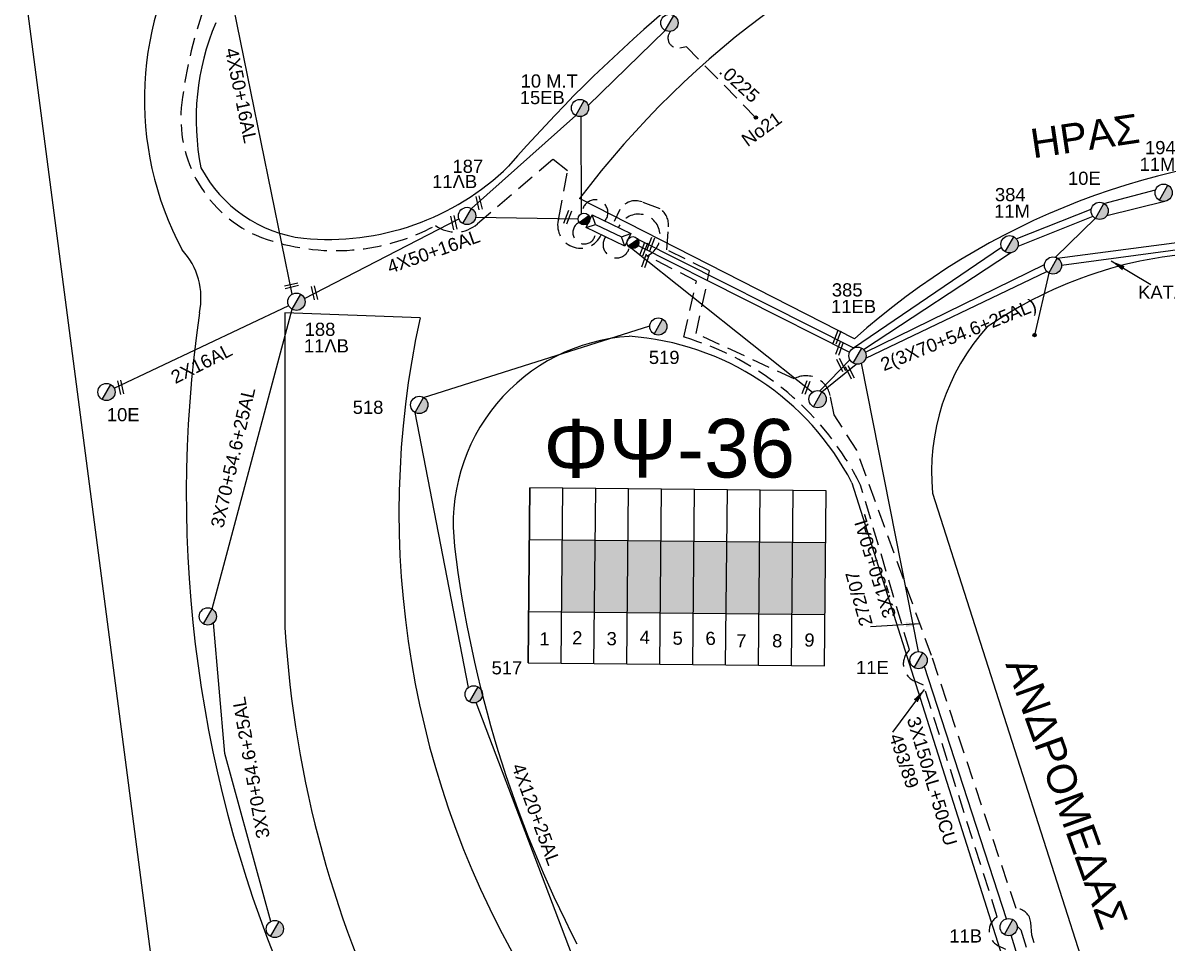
# Model space of a CAD drawing. Header units: millimetres. Extents: x 8791 to 11104, y 1833 to 2902.
# Drawn here: x 9339.4 to 9499.1, y 2414.3 to 2542.6 of the extents above; entities that cross this region are included whole.
import ezdxf
from ezdxf.enums import TextEntityAlignment as Align

# ---------------------------------------------------------------- set-up
doc = ezdxf.new("R2010")
doc.units = ezdxf.units.MM
doc.linetypes.add('DASHED', pattern=[19.05, 12.7, -6.35])
for name, color, linetype in [('Ασφαλειοκιβώτια Χ.Τ 9 αναχωρήσεων', 7, 'Continuous'), ('Γυμνά εναέρια ΧΤ (1Φ)   2x16AL', 7, 'Continuous'), ('Γυμνά εναέρια ΧΤ (3Φ)   4x16CU', 7, 'Continuous'), ('Γυμνά εναέρια ΧΤ και ΦΟΠ (3Φ)   4x50+16AL', 7, 'Continuous'), ('Επιγραφές - Σχήματα', 7, 'Continuous'), ('Καλώδια ΧΤ   3x150+50AL', 7, 'DASHED'), ('Καλώδια ΧΤ   3x150AL+50CU', 7, 'DASHED'), ('Καλώδια ΧΤ   4x50+13', 7, 'Continuous'), ('Μηχανική τομή', 7, 'Continuous'), ('Στύλος ΦΜ', 7, 'Continuous'), ('Στύλος ΦΜ @ 1', 7, 'Continuous'), ('Συνδέσεις', 7, 'Continuous'), ('Συνεστραμμένα ΧΤ   3x70+54.6+25AL', 7, 'SYN_LINE'), ('Συνεστραμμένα ΧΤ   4x120+25AL', 7, 'SYN_LINE'), ('Υποσταθμός εναέριος 2 στύλων', 7, 'Continuous'), ('Υποσταθμός πόλεως', 7, 'Continuous'), ('Υπόβαθρο ΔΕΗ', 7, 'Continuous'), ('Υπόγεια καλώδια Παροχών ΧΤ   .0225', 7, 'DASHED')]:
    doc.layers.add(name, color=color, linetype=linetype)
doc.styles.add('ar', font='ARIAL.TTF')
doc.styles.get("Standard").update_dxf_attribs({"font": 'ARIAL.TTF'})
doc.linetypes.add('SYN_LINE', pattern='A,0.5,-0.0001,["/\\/\\/\\/",Standard,S=0.1,R=0,X=0,Y=-0.05],-0.25', length=0.7501)
doc.dimstyles.new('ISO-25', dxfattribs={"dimtxt": 2.5, "dimasz": 2.5, "dimexe": 1.25, "dimexo": 0.625, "dimtad": 1, "dimtxsty": 'Standard', "dimcen": 2.5, "dimadec": 0, "dimazin": 0, "dimtfac": 1, "dimtmove": 0, "dimatfit": 3, "dimfxl": 1, "dimarcsym": 0})

# ---------------------------------------------------------------- blocks, each defined once
blk = doc.blocks.new('ΥΠΑΡΧΩΝ ΤΣΙΜΕΝΤΕΝΙΟΣ ΣΤΥΛΟΣ')
at = {"layer": 'Στύλος ΦΜ'}
blk.add_hatch(color=256, dxfattribs=at).paths.add_polyline_path([(-1.29, -2.28, 0.574793), (2.62, 0, 0.268822), (1.3, 2.27)])
blk.add_line((-1.29, -2.28), (1.3, 2.27), dxfattribs=at)
blk.add_circle((0, 0), 2.62, dxfattribs=at)
at = {"layer": 'Στύλος ΦΜ', "flags": 4}
for tag, p in [('ΑΡΙΘΜΟΣ', (-4.68, 8.05)), ('ΤΥΠΟΣ', (-4.91, 3.03))]:
    blk.add_attdef(tag, p, '', height=4, dxfattribs=at)
blk = doc.blocks.new('ΥΠΟΣΤΑΘΜΟΣ ΕΝΑΕΡΙΟΣ ΕΠΙ 2 ΣΤΥΛΩΝ')
at = {"layer": 'Υποσταθμός εναέριος 2 στύλων', "linetype": 'Continuous'}
for points in [[(-11.97, -2.11, 0.574793), (-8.45, -0.07, 0.268822), (-9.64, 1.98)], [(9.68, -2.15, 0.574793), (13.19, -0.1, 0.268822), (12.01, 1.95)]]:
    blk.add_hatch(color=256, dxfattribs=at).paths.add_polyline_path(points)
for p, q in [((-11.97, -2.11), (-9.64, 1.98)), ((9.68, -2.15), (12.01, 1.95))]:
    blk.add_line(p, q, dxfattribs=at)
for centre in [(-10.81, -0.07), (10.84, -0.1)]:
    blk.add_circle(centre, 2.36, dxfattribs=at)
at = {"layer": 'Υποσταθμός πόλεως', "linetype": 'Continuous', "ltscale": 40}
blk.add_lwpolyline([(-8.57, 2.82), (8.57, 2.82), (8.57, -2.82), (-8.57, -2.82)], close=True, dxfattribs=at)
for points in [[(-5.75, 0), (-8.57, 2.82)], [(-8.57, -2.82), (-5.75, 0)], [(-5.75, 0), (5.75, 0)], [(5.75, 0), (8.57, 2.82)], [(8.57, -2.82), (5.75, 0)]]:
    blk.add_lwpolyline(points, dxfattribs=at)
at = {"layer": 'Υποσταθμός εναέριος 2 στύλων', "ltscale": 40, "flags": 1}
for tag, p in [('ΜΕΤΑΣΧΗΜΑΤΙΣΜΟΣ', (14.09, 2.51)), ('ΙΣΧΥΣ', (14.07, -0.28)), ('ΑΡΙΘΜΟΣ', (14.19, -3))]:
    blk.add_attdef(tag, p, '', height=1.8, dxfattribs=at)
blk = doc.blocks.new('ΑΣΦΑΛΕΙΟΚΙΒΩΤΙΟ ΥΠΟΣΤΑΘΜΟΥ 9 ΑΝΑΧΩΡΗΣΕΩΝ')
at = {"layer": 'Ασφαλειοκιβώτια Χ.Τ 9 αναχωρήσεων', "ltscale": 40}
for p, q in [((-23.8, 40.36), (24.02, 40.36)), ((-9.72, 40.36), (-9.72, -40.64)), ((9.94, 40.36), (9.94, -40.64)), ((-23.8, 31.36), (24.02, 31.36)), ((-23.8, 22.36), (24.02, 22.36)), ((-23.8, 13.36), (24.02, 13.36)), ((-23.8, 4.36), (24.02, 4.36)), ((-23.8, -4.64), (24.02, -4.64)), ((-23.8, -13.64), (24.02, -13.64)), ((-23.8, -22.64), (24.02, -22.64)), ((-23.8, -31.64), (24.02, -31.64))]:
    blk.add_line(p, q, dxfattribs=at)
at = {"layer": 'Ασφαλειοκιβώτια Χ.Τ 9 αναχωρήσεων'}
blk.add_lwpolyline([(-23.8, -40.64), (24.02, -40.64), (24.02, 40.36), (-23.8, 40.36)], close=True, dxfattribs=at)
for s, rotation, p in [('1', 270, (-18.96, 37.31)), ('2', 270, (-18.6, 28.38)), ('3', 270, (-18.74, 18.97)), ('4', 270, (-18.26, 9.95)), ('5', 270, (-18.42, 0.93)), ('6', 274.9707, (-18.52, -8.21)), ('7', 270, (-19, -16.47)), ('8', 270, (-18.86, -26.29)), ('9', 266.863, (-18.5, -35))]:
    blk.add_text(s, height=3.6, rotation=rotation, dxfattribs=at).set_placement(p)
at = {"layer": 'Ασφαλειοκιβώτια Χ.Τ 9 αναχωρήσεων', "ltscale": 40}
for tag, height, p in [('ΟΝΟΜΑ', 5, (-0.16, 44.31)), ('ΚΕΙΜΕΝΟ 1', 2, (17.06, 35.59)), ('ΚΕΙΜΕΝΟ 2', 2, (17.06, 26.88)), ('ΚΕΙΜΕΝΟ 3', 2, (17.06, 17.69)), ('ΚΕΙΜΕΝΟ 4', 2, (17.06, 8.71)), ('ΚΕΙΜΕΝΟ 5', 2, (17.06, -0.13)), ('ΚΕΙΜΕΝΟ 6', 2, (17.06, -9.05)), ('ΚΕΙΜΕΝΟ 7', 2, (17.06, -18.13)), ('ΚΕΙΜΕΝΟ 8', 2, (17.06, -26.85)), ('ΚΕΙΜΕΝΟ 9', 2, (17.06, -35.99)), ('ΣΧ', 2, (-0.1, -42.64))]:
    blk.add_attdef(tag, text='', height=height, dxfattribs=at).set_placement(p, align=Align.MIDDLE_CENTER)
blk = doc.blocks.new('_ΣΥΝΔΕΣΗ')
at = {"layer": 'Συνδέσεις', "linetype": 'SYN_LINE', "ltscale": 40}
blk.add_hatch(color=256, dxfattribs=at).paths.add_polyline_path([(0.5, -0.01, 1), (-0.5, -0.01, 1)])
at = {"layer": 'Συνδέσεις'}
blk.add_circle((0, -0.01), 0.5, dxfattribs=at)
blk = doc.blocks.new('ΜΗΧΑΝΙΚΗ ΤΟΜΗ')
at = {"layer": 'Μηχανική τομή', "ltscale": 40}
for p, q in [((-1.89, 0.78), (1.89, 0.78)), ((1.89, 0), (-1.89, 0))]:
    blk.add_line(p, q, dxfattribs=at)

msp = doc.modelspace()

# ---------------------------------------------------------------- hatches: boundary and pattern name
at = {"layer": 'Ασφαλειοκιβώτια Χ.Τ 9 αναχωρήσεων', "ltscale": 20}
for color, points in [(27, [(9414.65, 2470.52), (9414.55, 2460.49), (9419.14, 2460.44), (9419.24, 2470.48)]), (6, [(9419.24, 2470.48), (9419.14, 2460.44), (9423.74, 2460.4), (9423.84, 2470.43)]), (30, [(9423.84, 2470.43), (9423.74, 2460.4), (9428.33, 2460.35), (9428.43, 2470.38)]), (62, [(9428.43, 2470.38), (9428.33, 2460.35), (9432.93, 2460.31), (9433.03, 2470.34)]), (151, [(9433.03, 2470.34), (9432.93, 2460.31), (9437.52, 2460.26), (9437.62, 2470.29)]), (2, [(9437.62, 2470.29), (9437.52, 2460.26), (9442.11, 2460.21), (9442.21, 2470.25)]), (173, [(9442.21, 2470.25), (9442.11, 2460.21), (9446.71, 2460.17), (9446.81, 2470.2)]), (1, [(9446.81, 2470.2), (9446.71, 2460.17), (9451.3, 2460.12), (9451.4, 2470.16)])]:
    msp.add_hatch(color=color, dxfattribs=at).paths.add_polyline_path(points)

# ---------------------------------------------------------------- linework, layer by layer
at = {"layer": 'Γυμνά εναέρια ΧΤ (1Φ)   2x16AL', "color": 6}
msp.add_lwpolyline([(9352.14, 2491.66), (9376.49, 2503.19)], dxfattribs=at)
at = {"layer": 'Γυμνά εναέρια ΧΤ (3Φ)   4x16CU', "color": 30, "linetype": 'DASHED', "ltscale": 0.2}
msp.add_lwpolyline([(9478.15, 2416.64), (9478.64, 2416.11), (9491.45, 2374.44), (9511.13, 2379.7)], dxfattribs=at)
at = {"layer": 'Γυμνά εναέρια ΧΤ και ΦΟΠ (3Φ)   4x50+16AL', "color": 6}
for points in [[(9376.98, 2504.78), (9363.99, 2568.44)], [(9378.67, 2504.19), (9400.23, 2515.31)], [(9402.56, 2515.54), (9416.86, 2515.32)]]:
    msp.add_lwpolyline(points, dxfattribs=at)
at = {"layer": 'Γυμνά εναέρια ΧΤ και ΦΟΠ (3Φ)   4x50+16AL', "color": 30}
for points in [[(9464.38, 2454.93), (9456.42, 2495.15)], [(9476.66, 2417.66), (9465.2, 2452.84)], [(9490.82, 2371.25), (9477.32, 2415.35)]]:
    msp.add_lwpolyline(points, dxfattribs=at)
at = {"layer": 'Επιγραφές - Σχήματα', "color": 27, "linetype": 'DASHED', "ltscale": 0.2}
msp.add_arc((9419.24, 2516.16), 1.79, 319.4077, 183.0456, dxfattribs=at)
at = {"layer": 'Επιγραφές - Σχήματα', "color": 6, "linetype": 'DASHED', "ltscale": 0.2}
msp.add_arc((9417.72, 2513.38), 1.59, 116.3761, 1.8743, dxfattribs=at)
at = {"layer": 'Επιγραφές - Σχήματα', "color": 2, "linetype": 'DASHED', "ltscale": 0.2}
msp.add_arc((9422.21, 2511.71), 1.86, 145.0916, 348.1362, dxfattribs=at)
at = {"layer": 'Καλώδια ΧΤ   3x150+50AL', "color": 173, "ltscale": 0.2}
for points in [[(9371.93, 2513, -0.339243), (9361.68, 2532.27, -0.143507), (9375.64, 2563.95, -0.074015), (9391.2, 2581.55, -0.058716), (9410.81, 2598.27), (9418.49, 2589.01)], [(9420.09, 2513.06), (9420.09, 2513.06, -0.947587), (9414.18, 2515.41), (9415.38, 2522), (9413.36, 2523.59), (9402.83, 2514.59, -0.347077), (9396.97, 2514.36)], [(9396.97, 2514.36, -0.221886), (9371.93, 2513, -0.14847)]]:
    msp.add_lwpolyline(points, format="xyb", dxfattribs=at)
at = {"layer": 'Καλώδια ΧΤ   3x150+50AL', "color": 1, "ltscale": 0.2}
msp.add_lwpolyline([(9493.47, 2374.46), (9480.17, 2415.38), (9480.04, 2417.14, 0.384685), (9478.02, 2419.07), (9466.18, 2454.36), (9455.75, 2483.02), (9452.61, 2487.97), (9452.05, 2490.65, 0.503758), (9447, 2492.98), (9433.33, 2499.29), (9435.22, 2508.05), (9429.23, 2510.97), (9429.49, 2514.16, 0.260652), (9428.34, 2516.7), (9425.8, 2517.66, 0.361832), (9422.69, 2516.58), (9421.9, 2514.95)], format="xyb", dxfattribs=at)
at = {"layer": 'Καλώδια ΧΤ   3x150AL+50CU', "color": 62, "ltscale": 0.2}
msp.add_lwpolyline([(9431.6, 2498.8), (9433.4, 2506.59), (9426.47, 2510.14)], dxfattribs=at)
msp.add_lwpolyline([(9469.49, 2371.22), (9478.72, 2369.45), (9484.87, 2369.48, 0.451581), (9488.52, 2373.67), (9476.58, 2413.38), (9475.51, 2413.89, -0.602832), (9475.37, 2417.92), (9465.09, 2450.23), (9463.78, 2450.83, -0.539601), (9463.11, 2455.15), (9456.3, 2478.15, 0.209498), (9431.6, 2498.8)], format="xyb", dxfattribs=at)
msp.add_arc((9425.3, 2512.93), 3.02, 292.6177, 157.5733, dxfattribs=at)
at = {"layer": 'Καλώδια ΧΤ   4x50+13', "color": 27}
for points in [[(9418.28, 2531.1), (9429.01, 2541.59)], [(9401.97, 2516.74), (9416.54, 2529.72)], [(9417.24, 2529.57), (9417.31, 2516.01)]]:
    msp.add_lwpolyline(points, dxfattribs=at)
at = {"layer": 'Συνεστραμμένα ΧΤ   3x70+54.6+25AL', "color": 30, "ltscale": 8}
msp.add_lwpolyline([(9490.25, 2517.46), (9497.45, 2519.35)], dxfattribs=at)
at = {"layer": 'Συνεστραμμένα ΧΤ   3x70+54.6+25AL', "color": 30, "ltscale": 10}
for points in [[(9478.01, 2512.52), (9488.47, 2516.63)], [(9489.06, 2515.37), (9483.5, 2509.94)], [(9482.54, 2507.74), (9480.58, 2499.09)]]:
    msp.add_lwpolyline(points, dxfattribs=at)
at = {"layer": 'Συνεστραμμένα ΧΤ   3x70+54.6+25AL', "color": 151, "ltscale": 10}
for points in [[(9490.67, 2515.76), (9498.77, 2517.76)], [(9478.26, 2511.5), (9488.73, 2515.65)]]:
    msp.add_lwpolyline(points, dxfattribs=at)
at = {"layer": 'Συνεστραμμένα ΧΤ   3x70+54.6+25AL', "color": 30, "ltscale": 15}
for points in [[(9425.19, 2512.46), (9455.3, 2497.28)], [(9455.3, 2497.28), (9475.95, 2511.35)]]:
    msp.add_lwpolyline(points, dxfattribs=at)
at = {"layer": 'Συνεστραμμένα ΧΤ   3x70+54.6+25AL', "color": 2, "ltscale": 20}
for points in [[(9483.74, 2509.83), (9510.72, 2513.34)], [(9424.32, 2511.19), (9449.6, 2491.12)], [(9456.96, 2496.71), (9481.94, 2508.91)]]:
    msp.add_lwpolyline(points, dxfattribs=at)
at = {"layer": 'Συνεστραμμένα ΧΤ   3x70+54.6+25AL', "color": 5, "ltscale": 15}
for points in [[(9484.34, 2508.82), (9509.89, 2512.26)], [(9457.01, 2495.85), (9482.27, 2507.96)]]:
    msp.add_lwpolyline(points, dxfattribs=at)
at = {"layer": 'Συνεστραμμένα ΧΤ   3x70+54.6+25AL', "color": 151, "ltscale": 15}
for points in [[(9425.23, 2511.57), (9454.76, 2496.69)], [(9456.71, 2497.07), (9477.21, 2510.56)]]:
    msp.add_lwpolyline(points, dxfattribs=at)
at = {"layer": 'Συνεστραμμένα ΧΤ   3x70+54.6+25AL', "color": 6, "ltscale": 20}
for points in [[(9365.78, 2460.88), (9376.97, 2502.68)], [(9373.97, 2417.28), (9367.58, 2440.72), (9365.99, 2458.94)]]:
    msp.add_lwpolyline(points, dxfattribs=at)
at = {"layer": 'Συνεστραμμένα ΧΤ   3x70+54.6+25AL', "color": 2, "ltscale": 5}
for points in [[(9454.81, 2495.63), (9450.59, 2491.3)], [(9450.89, 2491.18), (9455.65, 2495.03)]]:
    msp.add_lwpolyline(points, dxfattribs=at)
at = {"layer": 'Συνεστραμμένα ΧΤ   4x120+25AL', "color": 62, "ltscale": 20}
for points in [[(9395.3, 2490.39), (9426.86, 2500.37)], [(9401.55, 2449.9), (9394.11, 2488.3)], [(9416.47, 2411.48), (9402.63, 2447.81)]]:
    msp.add_lwpolyline(points, dxfattribs=at)
at = {"layer": 'Υπόβαθρο ΔΕΗ'}
for points in [[(9362.18, 2559.77), (9339.38, 2549.33), (9359.13, 2397.73)], [(9455.43, 2498.56), (9417.08, 2518.15)], [(9394.81, 2501.48), (9375.95, 2502.17), (9375.95, 2458.28)], [(9455.07, 2478.47), (9488.33, 2373.71)], [(9466.34, 2477.05), (9499.55, 2373.25)]]:
    msp.add_lwpolyline(points, dxfattribs=at)
for centre, radius, start, end in [((9519.01, 2441.35), 127.62, 74.6785, 143.0032), ((9562.96, 2387.06), 206.54, 121.9529, 138.9693), ((9400.68, 2531.93), 44.34, 146.1099, 208.2047), ((9397.91, 2529.2), 34.35, 156.9891, 191.3916), ((9523.34, 2422.79), 101.75, 90.2373, 131.8699), ((9380.82, 2531.24), 18.79, 208.0103, 263.0001), ((9382.03, 2548.46), 36.03, 264.4308, 314.2301), ((9354.26, 2504.22), 9.98, 348.2418, 42.6326), ((9507.45, 2451.78), 58.88, 91.6134, 124.656), ((9537.15, 2476.83), 174.96, 171.6675, 235.772), ((9518.78, 2474.32), 126.91, 167.646, 211.3368), ((9496.23, 2480.05), 30.04, 137.8283, 185.7337), ((9425.65, 2472.74), 26.21, 93.6154, 186.8978), ((9421.38, 2461.08), 37.92, 27.2988, 86.0492), ((9561.77, 2489.21), 163.33, 186.8978, 207.3482), ((9528.48, 2467.57), 152.81, 183.488, 230.8022)]:
    msp.add_arc(centre, radius, start, end, dxfattribs=at)
at = {"layer": 'Υπόγεια καλώδια Παροχών ΧΤ   .0225', "color": 27, "ltscale": 0.2}
msp.add_lwpolyline([(9441.68, 2529.41), (9431.99, 2539.29), (9431.06, 2539.13, -0.701239), (9429.74, 2541.44, -1.396078)], format="xyb", dxfattribs=at)

# ---------------------------------------------------------------- block references
at = {"layer": 'Ασφαλειοκιβώτια Χ.Τ 9 αναχωρήσεων', "xscale": 0.5104822389464209, "yscale": 0.5104822389464209, "zscale": 0.5104822389464209, "rotation": 89.42802770106756}
msp.add_blockref('ΑΣΦΑΛΕΙΟΚΙΒΩΤΙΟ ΥΠΟΣΤΑΘΜΟΥ 9 ΑΝΑΧΩΡΗΣΕΩΝ', (9430.61, 2465.29), dxfattribs=at)
at = {"layer": 'Μηχανική τομή'}
for p, xscale, yscale, zscale, rotation in [((9402.86, 2517.48), 0.5104822389462255, 0.5104822389462255, 0.5104822389462255, 282.9123792656969), ((9399.33, 2514.72), 0.5104822389462255, 0.5104822389462255, 0.5104822389462255, 282.9123792656969), ((9415.24, 2515.6), 0.5104822389461335, 0.5104822389461335, 0.5104822389461335, 249.2260081736718), ((9425.84, 2511.13), 0.5104822389461335, 0.5104822389461335, 0.5104822389461335, 249.2260081736718), ((9426.81, 2511.85), 0.5104822389461335, 0.5104822389461335, 0.5104822389461335, 249.2260081736718), ((9426.08, 2509.51), 0.5104822389461335, 0.5104822389461335, 0.5104822389461335, 249.2260081736718), ((9376.91, 2505.77), 0.5104822389464517, 0.5104822389464517, 0.5104822389464517, 12.91237926569103), ((9379.88, 2504.92), 0.5104822389462255, 0.5104822389462255, 0.5104822389462255, 282.9123792656969), ((9452.8, 2498.86), 0.5104822389461336, 0.5104822389461336, 0.5104822389461336, 249.2260081736718), ((9453.16, 2497.3), 0.5104822389461335, 0.5104822389461335, 0.5104822389461335, 249.2260081736718), ((9453.39, 2494.81), 0.5104822389461169, 0.5104822389461169, 0.5104822389461169, 296.423927288637), ((9454.59, 2493.8), 0.5104822389461169, 0.5104822389461169, 0.5104822389461169, 296.423927288637), ((9352.84, 2491.74), 0.5104822389462255, 0.5104822389462255, 0.5104822389462255, 282.9123792656969), ((9448.49, 2491.85), 0.5104822389461335, 0.5104822389461335, 0.5104822389461335, 249.2260081736718)]:
    msp.add_blockref('ΜΗΧΑΝΙΚΗ ΤΟΜΗ', p, dxfattribs=dict(at, xscale=xscale, yscale=yscale, zscale=zscale, rotation=rotation))
at = {"layer": 'Στύλος ΦΜ @ 1', "ltscale": 40}
ref = msp.add_blockref('ΥΠΑΡΧΩΝ ΤΣΙΜΕΝΤΕΝΙΟΣ ΣΤΥΛΟΣ', (9429.61, 2542.64), dxfattribs=dict(at, xscale=0.4594340150515993, yscale=0.4594340150515993, zscale=0.4594340150515993))
ref.add_attrib('ΤΥΠΟΣ', '158', (9422.89, 2543.94), dxfattribs={"layer": 'Στύλος ΦΜ', "height": 1.838, "flags": 4})
ref.add_attrib('ΑΡΙΘΜΟΣ', '9 M.T', (9423, 2546.25), dxfattribs={"layer": 'Στύλος ΦΜ', "height": 1.838, "flags": 4})
ref = msp.add_blockref('ΥΠΑΡΧΩΝ ΤΣΙΜΕΝΤΕΝΙΟΣ ΣΤΥΛΟΣ', (9417.13, 2530.76), dxfattribs=dict(at, xscale=0.4594340150515993, yscale=0.4594340150515993, zscale=0.4594340150515993))
ref.add_attrib('ΤΥΠΟΣ', '15EB', (9408.73, 2531.3), dxfattribs={"layer": 'Στύλος ΦΜ', "height": 1.838, "flags": 4})
ref.add_attrib('ΑΡΙΘΜΟΣ', '10 M.T', (9408.84, 2533.61), dxfattribs={"layer": 'Στύλος ΦΜ', "height": 1.838, "flags": 4})
ref = msp.add_blockref('ΥΠΑΡΧΩΝ ΤΣΙΜΕΝΤΕΝΙΟΣ ΣΤΥΛΟΣ', (9498.58, 2518.94), dxfattribs=dict(at, xscale=0.4594340150515993, yscale=0.4594340150515993, zscale=0.4594340150515993))
ref.add_attrib('ΤΥΠΟΣ', '11M', (9495.22, 2521.99), dxfattribs={"layer": 'Στύλος ΦΜ', "height": 1.838, "flags": 4})
ref.add_attrib('ΑΡΙΘΜΟΣ', '194', (9495.98, 2524.32), dxfattribs={"layer": 'Στύλος ΦΜ', "height": 1.838, "flags": 4})
ref = msp.add_blockref('ΥΠΑΡΧΩΝ ΤΣΙΜΕΝΤΕΝΙΟΣ ΣΤΥΛΟΣ', (9401.37, 2515.7), dxfattribs=dict(at, xscale=0.4594340150515993, yscale=0.4594340150515993, zscale=0.4594340150515993))
ref.add_attrib('ΤΥΠΟΣ', '11ΛB', (9396.5, 2519.58), dxfattribs={"layer": 'Στύλος ΦΜ', "height": 1.838, "flags": 4})
ref.add_attrib('ΑΡΙΘΜΟΣ', '187', (9399.33, 2521.71), dxfattribs={"layer": 'Στύλος ΦΜ', "height": 1.838, "flags": 4})
ref = msp.add_blockref('ΥΠΑΡΧΩΝ ΤΣΙΜΕΝΤΕΝΙΟΣ ΣΤΥΛΟΣ', (9489.65, 2516.41), dxfattribs=dict(at, xscale=0.4594340150515993, yscale=0.4594340150515993, zscale=0.4594340150515993))
ref.add_attrib('ΤΥΠΟΣ', '10E', (9485.23, 2520.04), dxfattribs={"layer": 'Στύλος ΦΜ', "height": 1.838, "flags": 4})
ref = msp.add_blockref('ΥΠΑΡΧΩΝ ΤΣΙΜΕΝΤΕΝΙΟΣ ΣΤΥΛΟΣ', (9477.08, 2511.75), dxfattribs=dict(at, xscale=0.4594340150515993, yscale=0.4594340150515993, zscale=0.4594340150515993))
ref.add_attrib('ΤΥΠΟΣ', '11M', (9474.93, 2515.45), dxfattribs={"layer": 'Στύλος ΦΜ', "height": 1.838, "flags": 4})
ref.add_attrib('ΑΡΙΘΜΟΣ', '384', (9475.04, 2517.76), dxfattribs={"layer": 'Στύλος ΦΜ', "height": 1.838, "flags": 4})
at = {"layer": 'Στύλος ΦΜ @ 1', "ltscale": 40, "xscale": 0.4594340150515993, "yscale": 0.4594340150515993, "zscale": 0.4594340150515993}
for p in [(9483.14, 2508.79), (9450.29, 2490.14), (9365.19, 2459.83), (9374.55, 2416.23)]:
    msp.add_blockref('ΥΠΑΡΧΩΝ ΤΣΙΜΕΝΤΕΝΙΟΣ ΣΤΥΛΟΣ', p, dxfattribs=at)
at = {"layer": 'Στύλος ΦΜ @ 1', "ltscale": 40}
ref = msp.add_blockref('ΥΠΑΡΧΩΝ ΤΣΙΜΕΝΤΕΝΙΟΣ ΣΤΥΛΟΣ', (9455.86, 2496.21), dxfattribs=dict(at, xscale=0.4594340150515993, yscale=0.4594340150515993, zscale=0.4594340150515993))
ref.add_attrib('ΤΥΠΟΣ', '11EB', (9452.17, 2502.16), dxfattribs={"layer": 'Στύλος ΦΜ', "height": 1.838, "flags": 4})
ref.add_attrib('ΑΡΙΘΜΟΣ', '385', (9452.28, 2504.47), dxfattribs={"layer": 'Στύλος ΦΜ', "height": 1.838, "flags": 4})
ref = msp.add_blockref('ΥΠΑΡΧΩΝ ΤΣΙΜΕΝΤΕΝΙΟΣ ΣΤΥΛΟΣ', (9377.56, 2503.73), dxfattribs=dict(at, xscale=0.4594340150515993, yscale=0.4594340150515993, zscale=0.4594340150515993))
ref.add_attrib('ΤΥΠΟΣ', '11ΛB', (9378.6, 2496.66), dxfattribs={"layer": 'Στύλος ΦΜ', "height": 1.838, "flags": 4})
ref.add_attrib('ΑΡΙΘΜΟΣ', '188', (9378.71, 2498.97), dxfattribs={"layer": 'Στύλος ΦΜ', "height": 1.838, "flags": 4})
ref = msp.add_blockref('ΥΠΑΡΧΩΝ ΤΣΙΜΕΝΤΕΝΙΟΣ ΣΤΥΛΟΣ', (9428.06, 2500.28), dxfattribs=dict(at, xscale=0.4594340150515993, yscale=0.4594340150515993, zscale=0.4594340150515993))
ref.add_attrib('ΤΥΠΟΣ', '519', (9426.74, 2495.05), dxfattribs={"layer": 'Στύλος ΦΜ', "height": 1.838, "flags": 4})
ref = msp.add_blockref('ΥΠΑΡΧΩΝ ΤΣΙΜΕΝΤΕΝΙΟΣ ΣΤΥΛΟΣ', (9351.05, 2491.14), dxfattribs=dict(at, xscale=0.4594340150515993, yscale=0.4594340150515993, zscale=0.4594340150515993))
ref.add_attrib('ΤΥΠΟΣ', '10E', (9351.1, 2487.06), dxfattribs={"layer": 'Στύλος ΦΜ', "height": 1.838, "flags": 4})
ref = msp.add_blockref('ΥΠΑΡΧΩΝ ΤΣΙΜΕΝΤΕΝΙΟΣ ΣΤΥΛΟΣ', (9394.7, 2489.34), dxfattribs=dict(at, xscale=0.4594340150515993, yscale=0.4594340150515993, zscale=0.4594340150515993))
ref.add_attrib('ΤΥΠΟΣ', '518', (9385.41, 2488.09), dxfattribs={"layer": 'Στύλος ΦΜ', "height": 1.838, "flags": 4})
ref = msp.add_blockref('ΥΠΑΡΧΩΝ ΤΣΙΜΕΝΤΕΝΙΟΣ ΣΤΥΛΟΣ', (9464.38, 2453.73), dxfattribs=dict(at, xscale=0.4594340150515993, yscale=0.4594340150515993, zscale=0.4594340150515993))
ref.add_attrib('ΤΥΠΟΣ', '11E', (9455.65, 2451.79), dxfattribs={"layer": 'Στύλος ΦΜ', "height": 1.838, "flags": 4})
ref = msp.add_blockref('ΥΠΑΡΧΩΝ ΤΣΙΜΕΝΤΕΝΙΟΣ ΣΤΥΛΟΣ', (9402.3, 2448.97), dxfattribs=dict(at, xscale=0.4594340150515993, yscale=0.4594340150515993, zscale=0.4594340150515993))
ref.add_attrib('ΤΥΠΟΣ', '517', (9404.79, 2451.75), dxfattribs={"layer": 'Στύλος ΦΜ', "height": 1.838, "flags": 4})
ref = msp.add_blockref('ΥΠΑΡΧΩΝ ΤΣΙΜΕΝΤΕΝΙΟΣ ΣΤΥΛΟΣ', (9476.96, 2416.49), dxfattribs=dict(at, xscale=0.4594340150515993, yscale=0.4594340150515993, zscale=0.4594340150515993))
ref.add_attrib('ΤΥΠΟΣ', '11B', (9468.67, 2414.34), dxfattribs={"layer": 'Στύλος ΦΜ', "height": 1.838, "flags": 4})
at = {"layer": 'Συνδέσεις', "xscale": 0.4594340150518314, "yscale": 0.4594340150518314, "zscale": 0.4594340150518314}
for p in [(9441.68, 2529.42), (9480.58, 2499.09)]:
    msp.add_blockref('_ΣΥΝΔΕΣΗ', p, dxfattribs=at)
at = {"layer": 'Υποσταθμός εναέριος 2 στύλων', "xscale": 0.3500814720206936, "yscale": 0.3500814720206936, "zscale": 0.3500814720206936, "rotation": 334.3767562928932}
msp.add_blockref('ΥΠΟΣΤΑΘΜΟΣ ΕΝΑΕΡΙΟΣ ΕΠΙ 2 ΣΤΥΛΩΝ', (9421.11, 2513.66), dxfattribs=at)

# ---------------------------------------------------------------- texts
at = {"layer": 'Γυμνά εναέρια ΧΤ (1Φ)   2x16AL', "ltscale": 20}
msp.add_text('2X16AL', height=1.838, rotation=26.8965, dxfattribs=at).set_placement((9364.31, 2495.12), align=Align.MIDDLE)
at = {"layer": 'Γυμνά εναέρια ΧΤ και ΦΟΠ (3Φ)   4x50+16AL', "ltscale": 20}
for rotation, p in [(281.602, (9369.83, 2532.51)), (19.4502, (9396.68, 2510.75))]:
    msp.add_text('4X50+16AL', height=1.838, rotation=rotation, dxfattribs=at).set_placement(p, align=Align.MIDDLE)
at = {"layer": 'Επιγραφές - Σχήματα', "ltscale": 20, "width": 19.788, "attachment_point": 1, "style": 'ar'}
for s, insert, char_height, rotation in [('Νο21', (9439.45, 2526.76), 1.838, 35.9544), ('ΗΡΑΣ', (9479.75, 2527.77), 4.084, 8.4266), ('272/07', (9456.24, 2458.28), 1.838, 105.5769), ('ΑΝΔΡΟΜΕΔΑΣ', (9480.32, 2454.57), 4.084, 289.7383), ('493/89', (9461.99, 2443.69), 1.838, 288.5892)]:
    msp.add_mtext(s, dxfattribs=dict(at, insert=insert, char_height=char_height, rotation=rotation))
at = {"layer": 'Επιγραφές - Σχήματα', "ltscale": 20, "attachment_point": 1, "style": 'ar'}
for s, insert, char_height, width in [('ΚΑΤΑΡΓ.', (9495.02, 2505.98), 1.838, 20.6132), ('ΦΨ-36', (9412.02, 2487.38), 8.168, 19.788)]:
    msp.add_mtext(s, dxfattribs=dict(at, insert=insert, char_height=char_height, width=width))
at = {"layer": 'Καλώδια ΧΤ   3x150+50AL', "ltscale": 0.2}
msp.add_text('3X150+50AL', height=1.838, rotation=107.0048, dxfattribs=at).set_placement((9458.21, 2466.8), align=Align.MIDDLE)
at = {"layer": 'Καλώδια ΧΤ   3x150AL+50CU', "ltscale": 0.2}
msp.add_text('3X150AL+50CU', height=1.8377, rotation=286.601, dxfattribs=at).set_placement((9466.27, 2436.85), align=Align.MIDDLE)
at = {"layer": 'Συνεστραμμένα ΧΤ   3x70+54.6+25AL', "ltscale": 20}
for s, rotation, p in [('2(3X70+54.6+25AL)', 21.6575, (9470.03, 2498.94)), ('3X70+54.6+25AL', 77.0316, (9368.7, 2482.01)), ('3X70+54.6+25AL', 99.9768, (9371.21, 2438.73))]:
    msp.add_text(s, height=1.8377, rotation=rotation, dxfattribs=at).set_placement(p, align=Align.MIDDLE)
at = {"layer": 'Συνεστραμμένα ΧΤ   4x120+25AL', "ltscale": 20}
msp.add_text('4X120+25AL', height=1.838, rotation=290.2019, dxfattribs=at).set_placement((9411, 2432.23), align=Align.MIDDLE)
at = {"layer": 'Υπόγεια καλώδια Παροχών ΧΤ   .0225', "ltscale": 0.2}
msp.add_text('.0225', height=1.838, rotation=317.3781, dxfattribs=at).set_placement((9439.39, 2534.21), align=Align.MIDDLE)

# ---------------------------------------------------------------- leaders
at = {"layer": 'Επιγραφές - Σχήματα', "ltscale": 40}
for points in [[(9491.25, 2509.43), (9496.8, 2506.12)], [(9464.61, 2458.8), (9457.68, 2458.39)], [(9465.18, 2449.66), (9460.73, 2443.68)]]:
    msp.add_leader(points, dimstyle='ISO-25', override={"dimasz": 2, "dimtad": 0}, dxfattribs=at)

doc.saveas('drawing.dxf')
